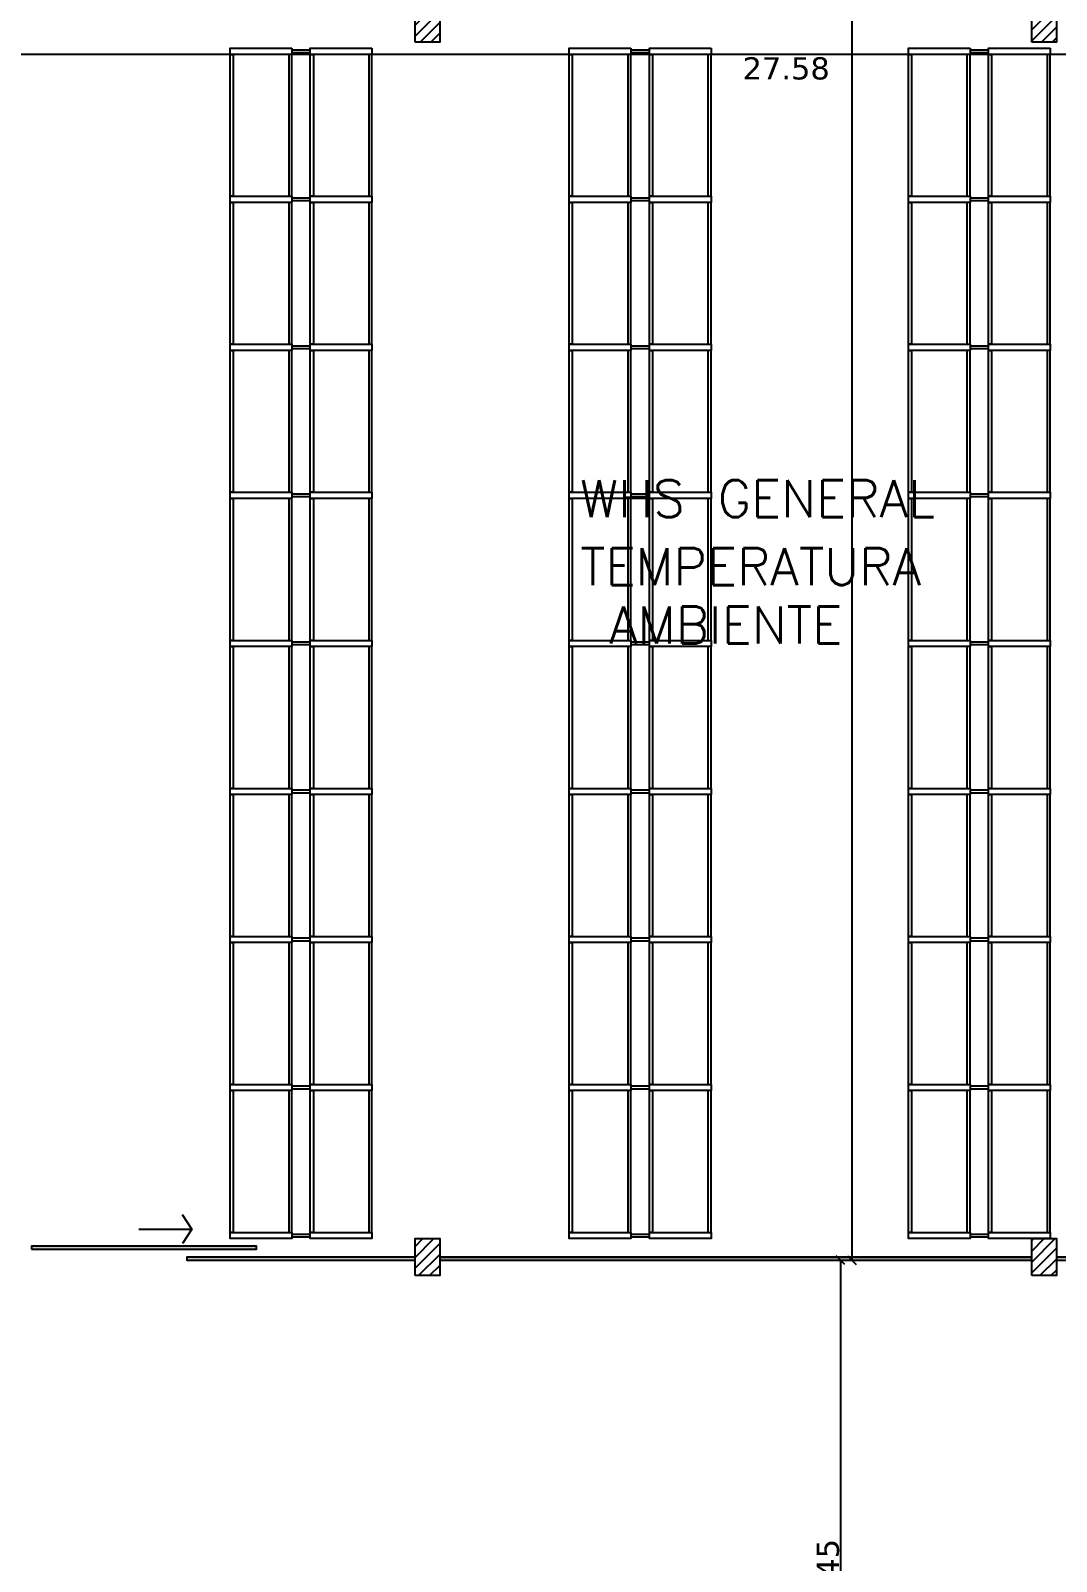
# Model space of a CAD drawing. Header units: millimetres. Extents: x 403 to 619, y 594 to 709.
# Drawn here: x 446.34 to 462.98, y 609.99 to 634.81 of the extents above; entities that cross this region are included whole.
import ezdxf

# ---------------------------------------------------------------- set-up
doc = ezdxf.new("R2010")
doc.units = ezdxf.units.MM
for name, color, linetype in [('100-COTAS', 7, 'Continuous'), ('BASTIDOR', 5, 'Continuous'), ('COTAS', 6, 'Continuous'), ('LARGUERO', 30, 'Continuous'), ('Leyendas', 151, 'Continuous'), ('UB', 1, 'Continuous')]:
    doc.layers.add(name, color=color, linetype=linetype)
doc.styles.add('ARIAL', font='verdana.ttf')
doc.styles.get("Standard").update_dxf_attribs({"font": 'txt.shx'})
doc.dimstyles.new('200', dxfattribs={"dimscale": 0.2, "dimtxt": 1.8, "dimasz": 0.7, "dimexe": 0, "dimexo": 0.1, "dimgap": 0.08, "dimtad": 1, "dimzin": 5, "dimdsep": 46, "dimtxsty": 'ARIAL', "dimblk": 'OBLIQUE', "dimcen": -0.2, "dimdle": 0.05, "dimclrd": 1, "dimclre": 252, "dimclrt": 1, "dimadec": 3, "dimazin": 0, "dimtfac": 1, "dimtix": 1, "dimtmove": 2, "dimatfit": 3, "dimldrblk": 'NONE', "dimfxl": 0, "dimtolj": 1, "dimtzin": 5, "dimlwd": -1, "dimarcsym": 0})

# ---------------------------------------------------------------- blocks, each defined once
blk = doc.blocks.new('A$C3E6B7836')
h = blk.add_hatch()
h.set_pattern_fill('ANSI31', color=256, style=0)
h.set_pattern_definition([(45, (-13.37838, -34.88476), (-0.08838835, 0.08838835), [])])
h.paths.add_polyline_path([(-0.2, -0.3), (-0.2, 0.3), (0.2, 0.3), (0.2, -0.3)])
blk.add_lwpolyline([(-0.2, -0.3), (-0.2, 0.3), (0.2, 0.3), (0.2, -0.3), (-0.2, -0.3)])
blk = doc.blocks.new('_OBLIQUE')
at = {"color": 0, "linetype": 'ByBlock', "ltscale": 0.05}
blk.add_line((-0.5, -0.5), (0.5, 0.5), dxfattribs=at)
blk = doc.blocks.new('*D45')
at = {"layer": 'COTAS', "color": 252, "lineweight": -2}
for p, q in [((457.396214, 657.614409), (459.660924, 657.614409)), ((457.796214, 614.870915), (459.660924, 614.870915))]:
    blk.add_line(p, q, dxfattribs=at)
at = {"layer": 'COTAS', "color": 1}
blk.add_line((459.660924, 657.624409), (459.660924, 614.860915), dxfattribs=at)
at = {"layer": 'Defpoints', "color": 0}
for p in [(457.376214, 657.614409), (457.776214, 614.870915), (459.660924, 614.870915)]:
    blk.add_point(p, dxfattribs=at)
at = {"layer": 'COTAS', "color": 1, "xscale": 0.14, "yscale": 0.14, "zscale": 0.14}
for p, rotation in [((459.660924, 657.614409), 90), ((459.660924, 614.870915), 270)]:
    blk.add_blockref('_OBLIQUE', p, dxfattribs=dict(at, rotation=rotation))
at = {"layer": 'COTAS', "color": 1, "insert": (459.461144, 636.242662), "char_height": 0.36, "attachment_point": 5, "rotation": 90, "style": 'ARIAL'}
blk.add_mtext('\\A1;42.74', dxfattribs=at)
blk = doc.blocks.new('_None')
blk = doc.blocks.new('*D47')
at = {"layer": 'COTAS', "color": 252, "lineweight": -2}
for p, q in [((458.748569, 614.870915), (459.475642, 614.870915)), ((458.748569, 604.420915), (459.475642, 604.420915))]:
    blk.add_line(p, q, dxfattribs=at)
at = {"layer": 'COTAS', "color": 1}
blk.add_line((459.475642, 614.880915), (459.475642, 604.410915), dxfattribs=at)
at = {"layer": 'Defpoints', "color": 0}
for p in [(458.728569, 614.870915), (458.728569, 604.420915), (459.475642, 604.420915)]:
    blk.add_point(p, dxfattribs=at)
at = {"layer": 'COTAS', "color": 1, "xscale": 0.14, "yscale": 0.14, "zscale": 0.14}
for p, rotation in [((459.475642, 614.870915), 90), ((459.475642, 604.420915), 270)]:
    blk.add_blockref('_OBLIQUE', p, dxfattribs=dict(at, rotation=rotation))
at = {"layer": 'COTAS', "color": 1, "insert": (459.272082, 609.645915), "char_height": 0.36, "attachment_point": 5, "rotation": 90, "style": 'ARIAL'}
blk.add_mtext('\\A1;10.45', dxfattribs=at)
blk = doc.blocks.new('*D87')
at = {"layer": 'COTAS', "color": 252, "lineweight": -2}
for p, q in [((445.256214, 635.903464), (445.256214, 634.422977)), ((472.836214, 635.463464), (472.836214, 634.422977))]:
    blk.add_line(p, q, dxfattribs=at)
at = {"layer": 'COTAS', "color": 1}
blk.add_line((445.246214, 634.422977), (472.846214, 634.422977), dxfattribs=at)
at = {"layer": 'Defpoints', "color": 0}
for p in [(445.256214, 635.923464), (472.836214, 635.483464), (472.836214, 634.422977)]:
    blk.add_point(p, dxfattribs=at)
at = {"layer": 'COTAS', "color": 1, "xscale": 0.14, "yscale": 0.14, "zscale": 0.14, "rotation": 180}
blk.add_blockref('_OBLIQUE', (445.256214, 634.422977), dxfattribs=at)
at = {"layer": 'COTAS', "color": 1, "xscale": 0.14, "yscale": 0.14, "zscale": 0.14}
blk.add_blockref('_OBLIQUE', (472.836214, 634.422977), dxfattribs=at)
at = {"layer": 'COTAS', "color": 1, "insert": (458.594223, 634.190968), "char_height": 0.36, "attachment_point": 5, "style": 'ARIAL'}
blk.add_mtext('\\A1;27.58', dxfattribs=at)

msp = doc.modelspace()

# ---------------------------------------------------------------- hatches: boundary and pattern name
for points in [[(446.356214, 615.049901), (450.006214, 615.049901), (450.006214, 615.099901), (446.356214, 615.099901)], [(452.576214, 614.920915), (448.876214, 614.920915), (448.876214, 614.870915), (452.576214, 614.870915)], [(462.576214, 614.920915), (452.976214, 614.920915), (452.976214, 614.870915), (462.576214, 614.870915)]]:
    msp.add_hatch(color=256).paths.add_polyline_path(points)

# ---------------------------------------------------------------- linework, layer by layer
for p, q in [((448.876214, 614.870915), (452.576214, 614.870915)), ((452.976214, 614.920915), (462.576214, 614.920915)), ((452.976214, 614.870915), (462.576214, 614.870915)), ((462.976214, 614.920915), (472.576214, 614.920915)), ((462.976214, 614.870915), (472.576214, 614.870915))]:
    msp.add_line(p, q)
msp.add_lwpolyline([(446.356214, 615.049901), (450.006214, 615.049901), (450.006214, 615.099901), (446.356214, 615.099901), (446.356214, 615.049901)])
for points in [[(452.576214, 614.920915), (448.876214, 614.920915), (448.876214, 614.870915), (452.576214, 614.870915)], [(462.576214, 614.920915), (452.976214, 614.920915), (452.976214, 614.870915), (462.576214, 614.870915)], [(472.576214, 614.920915), (462.976214, 614.920915), (462.976214, 614.870915), (472.576214, 614.870915)]]:
    msp.add_lwpolyline(points, close=True)
at = {"layer": '100-COTAS'}
for points in [[(448.096264, 615.376442), (448.956908, 615.376442), (448.803788, 615.608501)], [(448.096264, 615.376442), (448.956908, 615.376442), (448.803788, 615.144383)]]:
    msp.add_lwpolyline(points, dxfattribs=at)
at = {"layer": 'BASTIDOR'}
for points in [[(450.576214, 634.520915), (450.576214, 634.420915), (449.576214, 634.420915), (449.576214, 634.520915)], [(451.876214, 634.520915), (451.876214, 634.420915), (450.876214, 634.420915), (450.876214, 634.520915)], [(456.076214, 634.520915), (456.076214, 634.420915), (455.076214, 634.420915), (455.076214, 634.520915)], [(457.376214, 634.520915), (457.376214, 634.420915), (456.376214, 634.420915), (456.376214, 634.520915)], [(461.576214, 634.520915), (461.576214, 634.420915), (460.576214, 634.420915), (460.576214, 634.520915)], [(462.876214, 634.520915), (462.876214, 634.420915), (461.876214, 634.420915), (461.876214, 634.520915)], [(450.576214, 632.120915), (450.576214, 632.020915), (449.576214, 632.020915), (449.576214, 632.120915)], [(451.876214, 632.120915), (451.876214, 632.020915), (450.876214, 632.020915), (450.876214, 632.120915)], [(456.076214, 632.120915), (456.076214, 632.020915), (455.076214, 632.020915), (455.076214, 632.120915)], [(457.376214, 632.120915), (457.376214, 632.020915), (456.376214, 632.020915), (456.376214, 632.120915)], [(461.576214, 632.120915), (461.576214, 632.020915), (460.576214, 632.020915), (460.576214, 632.120915)], [(462.876214, 632.120915), (462.876214, 632.020915), (461.876214, 632.020915), (461.876214, 632.120915)], [(450.576214, 629.720915), (450.576214, 629.620915), (449.576214, 629.620915), (449.576214, 629.720915)], [(451.876214, 629.720915), (451.876214, 629.620915), (450.876214, 629.620915), (450.876214, 629.720915)], [(456.076214, 629.720915), (456.076214, 629.620915), (455.076214, 629.620915), (455.076214, 629.720915)], [(457.376214, 629.720915), (457.376214, 629.620915), (456.376214, 629.620915), (456.376214, 629.720915)], [(461.576214, 629.720915), (461.576214, 629.620915), (460.576214, 629.620915), (460.576214, 629.720915)], [(462.876214, 629.720915), (462.876214, 629.620915), (461.876214, 629.620915), (461.876214, 629.720915)], [(450.576214, 627.320915), (450.576214, 627.220915), (449.576214, 627.220915), (449.576214, 627.320915)], [(451.876214, 627.320915), (451.876214, 627.220915), (450.876214, 627.220915), (450.876214, 627.320915)], [(456.076214, 627.320915), (456.076214, 627.220915), (455.076214, 627.220915), (455.076214, 627.320915)], [(457.376214, 627.320915), (457.376214, 627.220915), (456.376214, 627.220915), (456.376214, 627.320915)], [(461.576214, 627.320915), (461.576214, 627.220915), (460.576214, 627.220915), (460.576214, 627.320915)], [(462.876214, 627.320915), (462.876214, 627.220915), (461.876214, 627.220915), (461.876214, 627.320915)], [(450.576214, 624.920915), (450.576214, 624.820915), (449.576214, 624.820915), (449.576214, 624.920915)], [(451.876214, 624.920915), (451.876214, 624.820915), (450.876214, 624.820915), (450.876214, 624.920915)], [(456.076214, 624.920915), (456.076214, 624.820915), (455.076214, 624.820915), (455.076214, 624.920915)], [(457.376214, 624.920915), (457.376214, 624.820915), (456.376214, 624.820915), (456.376214, 624.920915)], [(461.576214, 624.920915), (461.576214, 624.820915), (460.576214, 624.820915), (460.576214, 624.920915)], [(462.876214, 624.920915), (462.876214, 624.820915), (461.876214, 624.820915), (461.876214, 624.920915)], [(450.576214, 622.520915), (450.576214, 622.420915), (449.576214, 622.420915), (449.576214, 622.520915)], [(451.876214, 622.520915), (451.876214, 622.420915), (450.876214, 622.420915), (450.876214, 622.520915)], [(456.076214, 622.520915), (456.076214, 622.420915), (455.076214, 622.420915), (455.076214, 622.520915)], [(457.376214, 622.520915), (457.376214, 622.420915), (456.376214, 622.420915), (456.376214, 622.520915)], [(461.576214, 622.520915), (461.576214, 622.420915), (460.576214, 622.420915), (460.576214, 622.520915)], [(462.876214, 622.520915), (462.876214, 622.420915), (461.876214, 622.420915), (461.876214, 622.520915)], [(450.576214, 620.120915), (450.576214, 620.020915), (449.576214, 620.020915), (449.576214, 620.120915)], [(451.876214, 620.120915), (451.876214, 620.020915), (450.876214, 620.020915), (450.876214, 620.120915)], [(456.076214, 620.120915), (456.076214, 620.020915), (455.076214, 620.020915), (455.076214, 620.120915)], [(457.376214, 620.120915), (457.376214, 620.020915), (456.376214, 620.020915), (456.376214, 620.120915)], [(461.576214, 620.120915), (461.576214, 620.020915), (460.576214, 620.020915), (460.576214, 620.120915)], [(462.876214, 620.120915), (462.876214, 620.020915), (461.876214, 620.020915), (461.876214, 620.120915)], [(450.576214, 617.720915), (450.576214, 617.620915), (449.576214, 617.620915), (449.576214, 617.720915)], [(451.876214, 617.720915), (451.876214, 617.620915), (450.876214, 617.620915), (450.876214, 617.720915)], [(456.076214, 617.720915), (456.076214, 617.620915), (455.076214, 617.620915), (455.076214, 617.720915)], [(457.376214, 617.720915), (457.376214, 617.620915), (456.376214, 617.620915), (456.376214, 617.720915)], [(461.576214, 617.720915), (461.576214, 617.620915), (460.576214, 617.620915), (460.576214, 617.720915)], [(462.876214, 617.720915), (462.876214, 617.620915), (461.876214, 617.620915), (461.876214, 617.720915)], [(450.576214, 615.320915), (450.576214, 615.220915), (449.576214, 615.220915), (449.576214, 615.320915)], [(451.876214, 615.320915), (451.876214, 615.220915), (450.876214, 615.220915), (450.876214, 615.320915)], [(456.076214, 615.320915), (456.076214, 615.220915), (455.076214, 615.220915), (455.076214, 615.320915)], [(457.376214, 615.320915), (457.376214, 615.220915), (456.376214, 615.220915), (456.376214, 615.320915)], [(461.576214, 615.320915), (461.576214, 615.220915), (460.576214, 615.220915), (460.576214, 615.320915)], [(462.876214, 615.320915), (462.876214, 615.220915), (461.876214, 615.220915), (461.876214, 615.320915)]]:
    msp.add_lwpolyline(points, close=True, dxfattribs=at)
at = {"layer": 'LARGUERO'}
for points in [[(449.626214, 634.420915), (449.626214, 632.120915), (449.576214, 632.120915), (449.576214, 634.420915)], [(450.526214, 634.420915), (450.526214, 632.120915), (450.576214, 632.120915), (450.576214, 634.420915)], [(450.926214, 634.420915), (450.926214, 632.120915), (450.876214, 632.120915), (450.876214, 634.420915)], [(450.926214, 634.420915), (450.926214, 632.120915), (450.876214, 632.120915), (450.876214, 634.420915)], [(451.826214, 634.420915), (451.826214, 632.120915), (451.876214, 632.120915), (451.876214, 634.420915)], [(455.126214, 634.420915), (455.126214, 632.120915), (455.076214, 632.120915), (455.076214, 634.420915)], [(456.026214, 634.420915), (456.026214, 632.120915), (456.076214, 632.120915), (456.076214, 634.420915)], [(456.426214, 634.420915), (456.426214, 632.120915), (456.376214, 632.120915), (456.376214, 634.420915)], [(457.326214, 634.420915), (457.326214, 632.120915), (457.376214, 632.120915), (457.376214, 634.420915)], [(460.626214, 634.420915), (460.626214, 632.120915), (460.576214, 632.120915), (460.576214, 634.420915)], [(461.526214, 634.420915), (461.526214, 632.120915), (461.576214, 632.120915), (461.576214, 634.420915)], [(461.926214, 634.420915), (461.926214, 632.120915), (461.876214, 632.120915), (461.876214, 634.420915)], [(462.826214, 634.420915), (462.826214, 632.120915), (462.876214, 632.120915), (462.876214, 634.420915)], [(449.626214, 632.020915), (449.626214, 629.720915), (449.576214, 629.720915), (449.576214, 632.020915)], [(450.526214, 632.020915), (450.526214, 629.720915), (450.576214, 629.720915), (450.576214, 632.020915)], [(450.926214, 632.020915), (450.926214, 629.720915), (450.876214, 629.720915), (450.876214, 632.020915)], [(450.926214, 632.020915), (450.926214, 629.720915), (450.876214, 629.720915), (450.876214, 632.020915)], [(451.826214, 632.020915), (451.826214, 629.720915), (451.876214, 629.720915), (451.876214, 632.020915)], [(455.126214, 632.020915), (455.126214, 629.720915), (455.076214, 629.720915), (455.076214, 632.020915)], [(456.026214, 632.020915), (456.026214, 629.720915), (456.076214, 629.720915), (456.076214, 632.020915)], [(456.426214, 632.020915), (456.426214, 629.720915), (456.376214, 629.720915), (456.376214, 632.020915)], [(457.326214, 632.020915), (457.326214, 629.720915), (457.376214, 629.720915), (457.376214, 632.020915)], [(460.626214, 632.020915), (460.626214, 629.720915), (460.576214, 629.720915), (460.576214, 632.020915)], [(461.526214, 632.020915), (461.526214, 629.720915), (461.576214, 629.720915), (461.576214, 632.020915)], [(461.926214, 632.020915), (461.926214, 629.720915), (461.876214, 629.720915), (461.876214, 632.020915)], [(462.826214, 632.020915), (462.826214, 629.720915), (462.876214, 629.720915), (462.876214, 632.020915)], [(449.626214, 629.620915), (449.626214, 627.320915), (449.576214, 627.320915), (449.576214, 629.620915)], [(450.526214, 629.620915), (450.526214, 627.320915), (450.576214, 627.320915), (450.576214, 629.620915)], [(450.926214, 629.620915), (450.926214, 627.320915), (450.876214, 627.320915), (450.876214, 629.620915)], [(450.926214, 629.620915), (450.926214, 627.320915), (450.876214, 627.320915), (450.876214, 629.620915)], [(451.826214, 629.620915), (451.826214, 627.320915), (451.876214, 627.320915), (451.876214, 629.620915)], [(455.126214, 629.620915), (455.126214, 627.320915), (455.076214, 627.320915), (455.076214, 629.620915)], [(456.026214, 629.620915), (456.026214, 627.320915), (456.076214, 627.320915), (456.076214, 629.620915)], [(456.426214, 629.620915), (456.426214, 627.320915), (456.376214, 627.320915), (456.376214, 629.620915)], [(457.326214, 629.620915), (457.326214, 627.320915), (457.376214, 627.320915), (457.376214, 629.620915)], [(460.626214, 629.620915), (460.626214, 627.320915), (460.576214, 627.320915), (460.576214, 629.620915)], [(461.526214, 629.620915), (461.526214, 627.320915), (461.576214, 627.320915), (461.576214, 629.620915)], [(461.926214, 629.620915), (461.926214, 627.320915), (461.876214, 627.320915), (461.876214, 629.620915)], [(462.826214, 629.620915), (462.826214, 627.320915), (462.876214, 627.320915), (462.876214, 629.620915)], [(449.626214, 627.220915), (449.626214, 624.920915), (449.576214, 624.920915), (449.576214, 627.220915)], [(450.526214, 627.220915), (450.526214, 624.920915), (450.576214, 624.920915), (450.576214, 627.220915)], [(450.926214, 627.220915), (450.926214, 624.920915), (450.876214, 624.920915), (450.876214, 627.220915)], [(451.826214, 627.220915), (451.826214, 624.920915), (451.876214, 624.920915), (451.876214, 627.220915)], [(455.126214, 627.220915), (455.126214, 624.920915), (455.076214, 624.920915), (455.076214, 627.220915)], [(456.026214, 627.220915), (456.026214, 624.920915), (456.076214, 624.920915), (456.076214, 627.220915)], [(456.426214, 627.220915), (456.426214, 624.920915), (456.376214, 624.920915), (456.376214, 627.220915)], [(457.326214, 627.220915), (457.326214, 624.920915), (457.376214, 624.920915), (457.376214, 627.220915)], [(460.626214, 627.220915), (460.626214, 624.920915), (460.576214, 624.920915), (460.576214, 627.220915)], [(461.526214, 627.220915), (461.526214, 624.920915), (461.576214, 624.920915), (461.576214, 627.220915)], [(461.926214, 627.220915), (461.926214, 624.920915), (461.876214, 624.920915), (461.876214, 627.220915)], [(462.826214, 627.220915), (462.826214, 624.920915), (462.876214, 624.920915), (462.876214, 627.220915)], [(449.626214, 624.820915), (449.626214, 622.520915), (449.576214, 622.520915), (449.576214, 624.820915)], [(450.526214, 624.820915), (450.526214, 622.520915), (450.576214, 622.520915), (450.576214, 624.820915)], [(450.926214, 624.820915), (450.926214, 622.520915), (450.876214, 622.520915), (450.876214, 624.820915)], [(451.826214, 624.820915), (451.826214, 622.520915), (451.876214, 622.520915), (451.876214, 624.820915)], [(455.126214, 624.820915), (455.126214, 622.520915), (455.076214, 622.520915), (455.076214, 624.820915)], [(456.026214, 624.820915), (456.026214, 622.520915), (456.076214, 622.520915), (456.076214, 624.820915)], [(456.426214, 624.820915), (456.426214, 622.520915), (456.376214, 622.520915), (456.376214, 624.820915)], [(457.326214, 624.820915), (457.326214, 622.520915), (457.376214, 622.520915), (457.376214, 624.820915)], [(460.626214, 624.820915), (460.626214, 622.520915), (460.576214, 622.520915), (460.576214, 624.820915)], [(461.526214, 624.820915), (461.526214, 622.520915), (461.576214, 622.520915), (461.576214, 624.820915)], [(461.926214, 624.820915), (461.926214, 622.520915), (461.876214, 622.520915), (461.876214, 624.820915)], [(462.826214, 624.820915), (462.826214, 622.520915), (462.876214, 622.520915), (462.876214, 624.820915)], [(449.626214, 622.420915), (449.626214, 620.120915), (449.576214, 620.120915), (449.576214, 622.420915)], [(450.526214, 622.420915), (450.526214, 620.120915), (450.576214, 620.120915), (450.576214, 622.420915)], [(450.926214, 622.420915), (450.926214, 620.120915), (450.876214, 620.120915), (450.876214, 622.420915)], [(451.826214, 622.420915), (451.826214, 620.120915), (451.876214, 620.120915), (451.876214, 622.420915)], [(455.126214, 622.420915), (455.126214, 620.120915), (455.076214, 620.120915), (455.076214, 622.420915)], [(456.026214, 622.420915), (456.026214, 620.120915), (456.076214, 620.120915), (456.076214, 622.420915)], [(456.426214, 622.420915), (456.426214, 620.120915), (456.376214, 620.120915), (456.376214, 622.420915)], [(457.326214, 622.420915), (457.326214, 620.120915), (457.376214, 620.120915), (457.376214, 622.420915)], [(460.626214, 622.420915), (460.626214, 620.120915), (460.576214, 620.120915), (460.576214, 622.420915)], [(461.526214, 622.420915), (461.526214, 620.120915), (461.576214, 620.120915), (461.576214, 622.420915)], [(461.926214, 622.420915), (461.926214, 620.120915), (461.876214, 620.120915), (461.876214, 622.420915)], [(462.826214, 622.420915), (462.826214, 620.120915), (462.876214, 620.120915), (462.876214, 622.420915)], [(449.626214, 620.020915), (449.626214, 617.720915), (449.576214, 617.720915), (449.576214, 620.020915)], [(450.526214, 620.020915), (450.526214, 617.720915), (450.576214, 617.720915), (450.576214, 620.020915)], [(450.926214, 620.020915), (450.926214, 617.720915), (450.876214, 617.720915), (450.876214, 620.020915)], [(451.826214, 620.020915), (451.826214, 617.720915), (451.876214, 617.720915), (451.876214, 620.020915)], [(455.126214, 620.020915), (455.126214, 617.720915), (455.076214, 617.720915), (455.076214, 620.020915)], [(456.026214, 620.020915), (456.026214, 617.720915), (456.076214, 617.720915), (456.076214, 620.020915)], [(456.426214, 620.020915), (456.426214, 617.720915), (456.376214, 617.720915), (456.376214, 620.020915)], [(457.326214, 620.020915), (457.326214, 617.720915), (457.376214, 617.720915), (457.376214, 620.020915)], [(460.626214, 620.020915), (460.626214, 617.720915), (460.576214, 617.720915), (460.576214, 620.020915)], [(461.526214, 620.020915), (461.526214, 617.720915), (461.576214, 617.720915), (461.576214, 620.020915)], [(461.926214, 620.020915), (461.926214, 617.720915), (461.876214, 617.720915), (461.876214, 620.020915)], [(462.826214, 620.020915), (462.826214, 617.720915), (462.876214, 617.720915), (462.876214, 620.020915)], [(449.626214, 617.620915), (449.626214, 615.320915), (449.576214, 615.320915), (449.576214, 617.620915)], [(450.526214, 617.620915), (450.526214, 615.320915), (450.576214, 615.320915), (450.576214, 617.620915)], [(450.926214, 617.620915), (450.926214, 615.320915), (450.876214, 615.320915), (450.876214, 617.620915)], [(451.826214, 617.620915), (451.826214, 615.320915), (451.876214, 615.320915), (451.876214, 617.620915)], [(455.126214, 617.620915), (455.126214, 615.320915), (455.076214, 615.320915), (455.076214, 617.620915)], [(456.026214, 617.620915), (456.026214, 615.320915), (456.076214, 615.320915), (456.076214, 617.620915)], [(456.426214, 617.620915), (456.426214, 615.320915), (456.376214, 615.320915), (456.376214, 617.620915)], [(457.326214, 617.620915), (457.326214, 615.320915), (457.376214, 615.320915), (457.376214, 617.620915)], [(460.626214, 617.620915), (460.626214, 615.320915), (460.576214, 615.320915), (460.576214, 617.620915)], [(461.526214, 617.620915), (461.526214, 615.320915), (461.576214, 615.320915), (461.576214, 617.620915)], [(461.926214, 617.620915), (461.926214, 615.320915), (461.876214, 615.320915), (461.876214, 617.620915)], [(462.826214, 617.620915), (462.826214, 615.320915), (462.876214, 615.320915), (462.876214, 617.620915)]]:
    msp.add_lwpolyline(points, close=True, dxfattribs=at)
at = {"layer": 'UB'}
for points in [[(450.876214, 634.450915), (450.876214, 634.490915), (450.576214, 634.490915), (450.576214, 634.450915)], [(456.376214, 634.450915), (456.376214, 634.490915), (456.076214, 634.490915), (456.076214, 634.450915)], [(461.876214, 634.450915), (461.876214, 634.490915), (461.576214, 634.490915), (461.576214, 634.450915)], [(450.876214, 632.050915), (450.876214, 632.090915), (450.576214, 632.090915), (450.576214, 632.050915)], [(456.376214, 632.050915), (456.376214, 632.090915), (456.076214, 632.090915), (456.076214, 632.050915)], [(461.876214, 632.050915), (461.876214, 632.090915), (461.576214, 632.090915), (461.576214, 632.050915)], [(450.876214, 629.650915), (450.876214, 629.690915), (450.576214, 629.690915), (450.576214, 629.650915)], [(456.376214, 629.650915), (456.376214, 629.690915), (456.076214, 629.690915), (456.076214, 629.650915)], [(461.876214, 629.650915), (461.876214, 629.690915), (461.576214, 629.690915), (461.576214, 629.650915)], [(450.876214, 627.250915), (450.876214, 627.290915), (450.576214, 627.290915), (450.576214, 627.250915)], [(456.376214, 627.250915), (456.376214, 627.290915), (456.076214, 627.290915), (456.076214, 627.250915)], [(461.876214, 627.250915), (461.876214, 627.290915), (461.576214, 627.290915), (461.576214, 627.250915)], [(450.876214, 624.850915), (450.876214, 624.890915), (450.576214, 624.890915), (450.576214, 624.850915)], [(456.376214, 624.850915), (456.376214, 624.890915), (456.076214, 624.890915), (456.076214, 624.850915)], [(461.876214, 624.850915), (461.876214, 624.890915), (461.576214, 624.890915), (461.576214, 624.850915)], [(450.876214, 622.450915), (450.876214, 622.490915), (450.576214, 622.490915), (450.576214, 622.450915)], [(456.376214, 622.450915), (456.376214, 622.490915), (456.076214, 622.490915), (456.076214, 622.450915)], [(461.876214, 622.450915), (461.876214, 622.490915), (461.576214, 622.490915), (461.576214, 622.450915)], [(450.876214, 620.050915), (450.876214, 620.090915), (450.576214, 620.090915), (450.576214, 620.050915)], [(456.376214, 620.050915), (456.376214, 620.090915), (456.076214, 620.090915), (456.076214, 620.050915)], [(461.876214, 620.050915), (461.876214, 620.090915), (461.576214, 620.090915), (461.576214, 620.050915)], [(450.876214, 617.650915), (450.876214, 617.690915), (450.576214, 617.690915), (450.576214, 617.650915)], [(456.376214, 617.650915), (456.376214, 617.690915), (456.076214, 617.690915), (456.076214, 617.650915)], [(461.876214, 617.650915), (461.876214, 617.690915), (461.576214, 617.690915), (461.576214, 617.650915)], [(450.876214, 615.250915), (450.876214, 615.290915), (450.576214, 615.290915), (450.576214, 615.250915)], [(456.376214, 615.250915), (456.376214, 615.290915), (456.076214, 615.290915), (456.076214, 615.250915)], [(461.876214, 615.250915), (461.876214, 615.290915), (461.576214, 615.290915), (461.576214, 615.250915)]]:
    msp.add_lwpolyline(points, close=True, dxfattribs=at)

# ---------------------------------------------------------------- block references
for p in [(452.776214, 634.920915), (462.776214, 634.920915), (452.776214, 614.920915), (462.776214, 614.920915)]:
    msp.add_blockref('A$C3E6B7836', p)

# ---------------------------------------------------------------- texts
at = {"layer": 'Leyendas'}
for s, p in [('WHS GENERAL', (455.25221, 626.919679)), ('TEMPERATURA ', (455.25221, 625.817303)), ('AMBIENTE', (455.722276, 624.870188))]:
    msp.add_text(s, height=0.6, dxfattribs=at).set_placement(p)

# ---------------------------------------------------------------- dimensions: what is measured, and where the dimension line sits
at = {"layer": 'COTAS'}
for base, p1, p2, picture, middle in [((459.660924, 614.870915), (457.376214, 657.614409), (457.776214, 614.870915), '*D45', (459.461144, 636.242662)), ((459.475642, 604.420915), (458.728569, 614.870915), (458.728569, 604.420915), '*D47', (459.272082, 609.645915))]:
    dim = msp.add_linear_dim(base=base, p1=p1, p2=p2, angle=90, dimstyle='200', dxfattribs=at)
    dim.commit()
    dim.dimension.update_dxf_attribs({"geometry": picture, "text_midpoint": middle})
dim = msp.add_linear_dim(base=(472.836214, 634.422977), p1=(445.256214, 635.923464), p2=(472.836214, 635.483464), dimstyle='200', dxfattribs=at)
dim.commit()
dim.dimension.update_dxf_attribs({"geometry": '*D87', "text_midpoint": (458.594223, 634.190968), "dimtype": 160})

doc.saveas('drawing.dxf')
